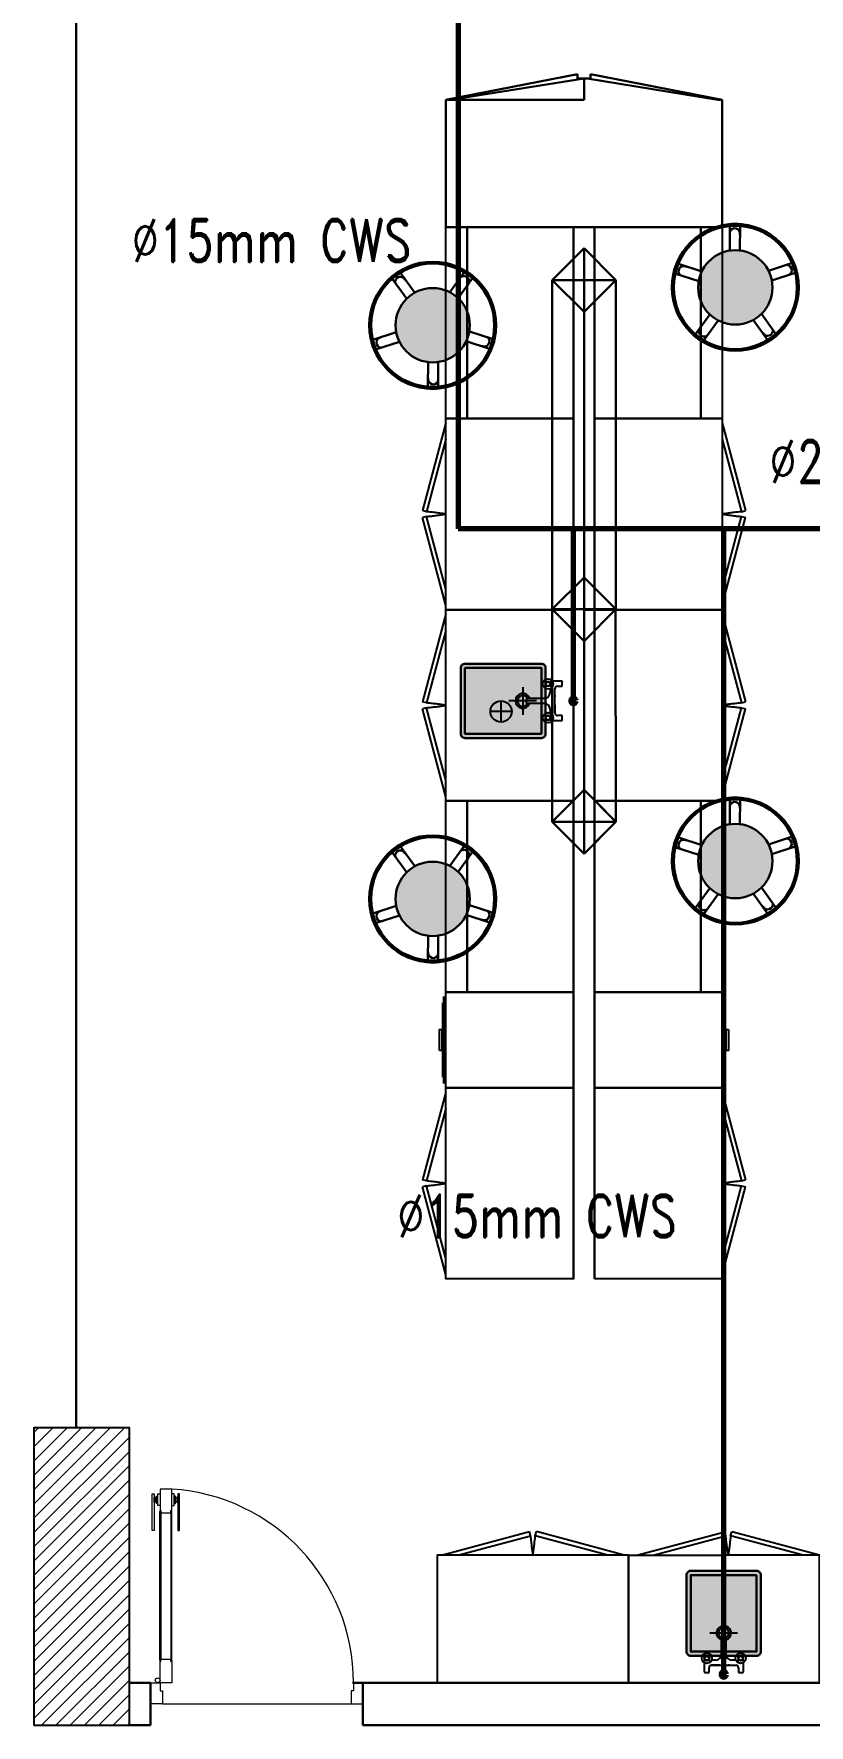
# Model space of a CAD drawing. Extents: x 800 to 995, y 398 to 804.
# Drawn here: x 887.95 to 891.6, y 754.73 to 762.69 of the extents above; entities that cross this region are included whole.
import ezdxf

# ---------------------------------------------------------------- set-up
doc = ezdxf.new("R2010")
doc.units = 0
doc.header["$MEASUREMENT"] = 0
doc.linetypes.add('ACAD_ISO02W100', pattern=[15, 12, -3])
doc.linetypes.add('DASHED', pattern=[19.05, 12.7, -6.35])
doc.layers.get('0').update_dxf_attribs({"color": 252, "linetype": 'CONTINUOUS', "lineweight": 30})
for name, color, linetype in [('-FUR', 252, 'CONTINUOUS'), ('LAYER8', 3, 'CONTINUOUS'), ('SAN', 2, 'CONTINUOUS')]:
    doc.layers.add(name, color=color, linetype=linetype)
for name, color, linetype, lineweight in [('Column', 6, 'CONTINUOUS', 25), ('DOOR', 30, 'CONTINUOUS', 9), ('hatch', 252, 'CONTINUOUS', 9), ('P-C-WATER', 5, 'CONTINUOUS', 70), ('P-TEXT', 1, 'CONTINUOUS', 25), ('Wall', 252, 'CONTINUOUS', 30)]:
    doc.layers.add(name, color=color, linetype=linetype, lineweight=lineweight)
doc.styles.add('ROMANC', font='romand.shx')

# ---------------------------------------------------------------- blocks, each defined once
blk = doc.blocks.new('YY5Y5')
at = {"layer": 'SAN', "color": 1}
for p, q in [((433.83, 542.04), (433.83, 538.56)), ((435.73, 542.41), (434.2, 542.41)), ((435.73, 540.55), (435.73, 542.41)), ((446.18, 539.55), (436.73, 539.55)), ((443.04, 539.55), (446.16, 539.55)), ((447.16, 542.41), (447.16, 540.55)), ((448.69, 542.41), (447.16, 542.41)), ((449.07, 538.56), (449.07, 542.04)), ((434.16, 537.56), (433.7, 538.02)), ((434.16, 536.15), (433.7, 535.69)), ((435.58, 537.56), (436.04, 538.02)), ((435.58, 536.15), (436.04, 535.69)), ((436.72, 537.65), (438.25, 537.65)), ((440.5, 535.4), (440.5, 528.74)), ((442.4, 528.74), (442.4, 535.4)), ((444.65, 537.65), (446.18, 537.65)), ((447.32, 537.56), (446.86, 538.02)), ((447.32, 536.15), (446.86, 535.69)), ((448.74, 537.56), (449.2, 538.02)), ((448.74, 536.15), (449.2, 535.69)), ((440.87, 528.36), (442.03, 528.36))]:
    blk.add_line(p, q, dxfattribs=at)
at = {"layer": 'SAN', "color": 1, "linetype": 'Continuous'}
blk.add_line((439.23, 539.55), (439.86, 539.55), dxfattribs=at)
at = {"layer": 'SAN', "color": 2, "linetype": 'DASHED'}
for points in [[(436.06, 527.03), (446.84, 527.03)], [(441.45, 532.42), (441.45, 521.63)]]:
    blk.add_lwpolyline(points, dxfattribs=at)
at = {"layer": 'SAN', "color": 1}
for centre, radius in [((434.87, 536.85), 2), ((434.87, 536.85), 1), ((434.87, 536.85), 0.8), ((448.03, 536.85), 2), ((448.03, 536.85), 1), ((448.03, 536.85), 0.8)]:
    blk.add_circle(centre, radius, dxfattribs=at)
for centre, radius, start, end in [((434.2, 542.04), 0.375, 90, 180), ((436.73, 540.55), 1, 180, 270), ((446.16, 540.55), 1, 270, 0), ((448.69, 542.04), 0.375, 0, 90), ((438.25, 535.4), 2.25, 0, 90), ((444.65, 535.4), 2.25, 90, 180), ((441.45, 527.03), 2.86, 109.43194, 70.56806), ((441.45, 527.03), 2.08, 117.27647, 62.72353), ((440.87, 528.74), 0.375, 180, 270), ((442.03, 528.74), 0.375, 270, 360)]:
    blk.add_arc(centre, radius, start, end, dxfattribs=at)
blk = doc.blocks.new('fd')
at = {"layer": '-FUR'}
h = blk.add_hatch(color=254, dxfattribs=at)
h.paths.add_polyline_path([(1322.6636, 576.6994), (1322.3536, 576.6994), (1322.3536, 577.0594), (1322.6636, 577.0594)], flags=16)
edge = h.paths.add_edge_path()
edge.add_line((1322.6636, 576.6794), (1322.3536, 576.6794))
edge.add_arc((1322.3536, 576.6994), 0.02, 180, 270, ccw=False)
edge.add_line((1322.3336, 576.6994), (1322.3336, 577.0594))
edge.add_arc((1322.3536, 577.0594), 0.02, 90, 180, ccw=False)
edge.add_line((1322.3536, 577.0794), (1322.6636, 577.0794))
edge.add_arc((1322.6636, 577.0594), 0.02, 0, 90, ccw=False)
edge.add_line((1322.6836, 577.0594), (1322.6836, 576.6994))
edge.add_arc((1322.6636, 576.6994), 0.02, -90, 0, ccw=False)
blk.add_hatch(color=253, dxfattribs=at).paths.add_polyline_path([(1322.6636, 577.0594), (1322.6636, 576.6994), (1322.3536, 576.6994), (1322.3536, 577.0594)])
h = blk.add_hatch(color=251, dxfattribs=at)
h.paths.add_polyline_path([(1322.6337, 577.0294), (1322.6636, 577.0594), (1322.6636, 576.6994), (1322.6336, 576.7294)])
h.paths.add_polyline_path([(1322.6336, 576.7294), (1322.6636, 576.6994), (1322.3536, 576.6994), (1322.3836, 576.7294)])
h = blk.add_hatch(color=252, dxfattribs=at)
h.paths.add_polyline_path([(1322.3836, 577.0294), (1322.3536, 577.0594), (1322.6636, 577.0594), (1322.6337, 577.0294)])
h.paths.add_polyline_path([(1322.3836, 576.7294), (1322.3536, 576.6994), (1322.3536, 577.0594), (1322.3836, 577.0294)])
for p, q in [((1322.4784, 577.2056), (1322.0597, 577.2056)), ((1322.4784, 577.2056), (1322.9597, 577.2056)), ((1322.0597, 576.6056), (1322.5097, 576.6056)), ((1322.9597, 576.6056), (1322.5097, 576.6056))]:
    blk.add_line(p, q, dxfattribs=at)
at = {"layer": '-FUR', "linetype": 'ACAD_ISO02W100'}
for p, q in [((1322.0597, 577.2056), (1322.5097, 577.2056)), ((1322.9597, 577.2056), (1322.5097, 577.2056)), ((1322.0997, 576.6056), (1322.5133, 576.4948)), ((1322.177, 576.6056), (1322.5185, 576.5141)), ((1322.8824, 576.6056), (1322.541, 576.5141)), ((1322.9597, 576.6056), (1322.5462, 576.4948)), ((1322.5185, 576.5141), (1322.5133, 576.4948)), ((1322.541, 576.5141), (1322.5462, 576.4948))]:
    blk.add_line(p, q, dxfattribs=at)
for centre, start, end in [((1324.045, 576.3727), 171.26112, 174.70691), ((1321.0144, 576.3727), 5.29309, 8.73888)]:
    blk.add_arc(centre, 1.5331, start, end, dxfattribs=at)
for p, q in [((1322.0597, 577.2056), (1322.0597, 576.6056)), ((1322.9597, 577.2056), (1322.9597, 576.6056))]:
    blk.add_line(p, q)
blk.add_lwpolyline([(1322.6636, 576.6794), (1322.3536, 576.6794, -0.414214), (1322.3336, 576.6994), (1322.3336, 577.0594, -0.414214), (1322.3536, 577.0794), (1322.6636, 577.0794, -0.414214), (1322.6836, 577.0594), (1322.6836, 576.6994, -0.414214)], format="xyb", close=True)
blk.add_lwpolyline([(1322.6636, 576.6794), (1322.3536, 576.6794, -0.414214), (1322.3336, 576.6994), (1322.3336, 577.0594, -0.414214), (1322.3536, 577.0794), (1322.6636, 577.0794, -0.414214), (1322.6836, 577.0594), (1322.6836, 576.6994, -0.414214)], format="xyb", close=True)
blk.add_lwpolyline([(1322.6636, 576.6994), (1322.3536, 576.6994), (1322.3536, 577.0594), (1322.6636, 577.0594)], close=True)
at = {"extrusion": (0, 0, -1), "xscale": 0.0121000000000322, "yscale": 0.0121000000000322, "zscale": -0.0121}
blk.add_blockref('YY5Y5', (-1327.8502, 570.5947), dxfattribs=at)
blk = doc.blocks.new('juy')
blk.add_line((1322.9597, 577.2056), (1322.9597, 576.6056))
blk.add_blockref('fd', (0, 0))
blk = doc.blocks.new('vfd')
at = {"layer": '-FUR'}
h = blk.add_hatch(color=254, dxfattribs=at)
h.paths.add_polyline_path([(1316.635, 565.8296), (1316.635, 566.1396), (1316.275, 566.1396), (1316.275, 565.8296)], flags=16)
edge = h.paths.add_edge_path()
edge.add_line((1316.655, 565.8296), (1316.655, 566.1396))
edge.add_ellipse((1316.635, 566.1396), major_axis=(-0.0141, -0.0141), ratio=1, start_angle=135, end_angle=225)
edge.add_line((1316.635, 566.1596), (1316.275, 566.1596))
edge.add_ellipse((1316.275, 566.1396), major_axis=(-0.0141, -0.0141), ratio=1, start_angle=225, end_angle=315)
edge.add_line((1316.255, 566.1396), (1316.255, 565.8296))
edge.add_ellipse((1316.275, 565.8296), major_axis=(0.0141, -0.0141), ratio=1, start_angle=225, end_angle=315)
edge.add_line((1316.275, 565.8096), (1316.635, 565.8096))
edge.add_ellipse((1316.635, 565.8296), major_axis=(0.0141, -0.0141), ratio=1, start_angle=-45, end_angle=45)
blk.add_hatch(color=253, dxfattribs=at).paths.add_polyline_path([(1316.275, 565.8296), (1316.635, 565.8296), (1316.635, 566.1396), (1316.275, 566.1396)])
h = blk.add_hatch(color=251, dxfattribs=at)
h.paths.add_polyline_path([(1316.305, 565.8596), (1316.275, 565.8296), (1316.635, 565.8296), (1316.605, 565.8596)])
h.paths.add_polyline_path([(1316.605, 565.8596), (1316.635, 565.8296), (1316.635, 566.1396), (1316.605, 566.1096)])
h = blk.add_hatch(color=252, dxfattribs=at)
h.paths.add_polyline_path([(1316.305, 566.1096), (1316.275, 566.1396), (1316.275, 565.8296), (1316.305, 565.8596)])
h.paths.add_polyline_path([(1316.605, 566.1096), (1316.635, 566.1396), (1316.275, 566.1396), (1316.305, 566.1096)])
blk.add_lwpolyline([(1316.655, 565.8296), (1316.655, 566.1396, 0.414214), (1316.635, 566.1596), (1316.275, 566.1596, 0.414214), (1316.255, 566.1396), (1316.255, 565.8296, 0.414214), (1316.275, 565.8096), (1316.635, 565.8096, 0.414214)], format="xyb", close=True)
blk.add_lwpolyline([(1316.655, 565.8296), (1316.655, 566.1396, 0.414214), (1316.635, 566.1596), (1316.275, 566.1596, 0.414214), (1316.255, 566.1396), (1316.255, 565.8296, 0.414214), (1316.275, 565.8096), (1316.635, 565.8096, 0.414214)], format="xyb", close=True)
blk.add_lwpolyline([(1316.635, 565.8296), (1316.635, 566.1396), (1316.275, 566.1396), (1316.275, 565.8296)], close=True)
at = {"layer": 'LAYER8'}
for p, q in [((1316.465, 566.0846), (1316.465, 565.9846)), ((1316.415, 566.0346), (1316.515, 566.0346))]:
    blk.add_line(p, q, dxfattribs=at)
blk.add_circle((1316.465, 566.0346), 0.05, dxfattribs=at)
at = {"xscale": 0.0121, "yscale": 0.0121, "zscale": 0.0121, "rotation": 89.99999999999997}
blk.add_blockref('YY5Y5', (1322.7397, 560.6431), dxfattribs=at)

msp = doc.modelspace()

# ---------------------------------------------------------------- hatches: boundary and pattern name
h = msp.add_hatch(color=256)
h.set_gradient(color1=(132, 132, 132), name='SPHERICAL')
h.paths.add_polyline_path([(891.0752, 761.4986, 1), (891.4252, 761.4986, 1)])
h = msp.add_hatch(color=256)
h.set_gradient(color1=(132, 132, 132), name='SPHERICAL')
h.paths.add_polyline_path([(890, 761.3206, 1), (889.65, 761.3206, 1)])
h = msp.add_hatch(color=256)
h.set_gradient(color1=(132, 132, 132), name='SPHERICAL')
h.paths.add_polyline_path([(891.0752, 758.7986, 1), (891.4252, 758.7986, 1)])
h = msp.add_hatch(color=256)
h.set_gradient(color1=(132, 132, 132), name='SPHERICAL')
h.paths.add_polyline_path([(890, 758.6206, 1), (889.65, 758.6206, 1)])
at = {"layer": 'hatch'}
h = msp.add_hatch(dxfattribs=at)
h.set_pattern_fill('ANSI31', color=252, scale=0.015, style=0)
h.set_pattern_definition([(45, (1093.753867, 427.209505), (-0.0336759605, 0.0336759605), [])])
h.paths.add_polyline_path([(887.9467, 754.7316), (888.3967, 754.7316), (888.3967, 756.1316), (887.9467, 756.1316)])

# ---------------------------------------------------------------- linework, layer by layer
at = {"layer": '-FUR', "linetype": 'ACAD_ISO02W100'}
for p, q in [((889.8876, 760.8816), (889.8876, 761.7816)), ((891.1876, 761.7816), (891.1876, 760.8816)), ((890.4876, 760.8816), (890.4876, 759.9816)), ((890.5876, 759.9816), (890.5876, 760.8816)), ((889.8876, 760.8616), (889.7768, 760.448)), ((891.1876, 760.8616), (891.2984, 760.448)), ((889.8876, 760.7843), (889.7961, 760.4428)), ((891.1876, 760.7843), (891.2791, 760.4428)), ((889.7961, 760.4428), (889.7768, 760.448)), ((889.7961, 760.4203), (889.7768, 760.4151)), ((889.8876, 760.0016), (889.7768, 760.4151)), ((889.8876, 760.0788), (889.7961, 760.4203)), ((891.1876, 760.0788), (891.2791, 760.4203)), ((891.1876, 760.0016), (891.2984, 760.4151)), ((891.2791, 760.4428), (891.2984, 760.448)), ((891.2791, 760.4203), (891.2984, 760.4151)), ((889.8876, 759.9616), (889.7768, 759.548)), ((890.4876, 759.9816), (890.4876, 759.0816)), ((890.5876, 759.0816), (890.5876, 759.9816)), ((891.1876, 759.9616), (891.2984, 759.548)), ((889.8876, 759.8843), (889.7961, 759.5428)), ((891.1876, 759.8843), (891.2791, 759.5428)), ((889.7961, 759.5428), (889.7768, 759.548)), ((889.7961, 759.5203), (889.7768, 759.5151)), ((889.8876, 759.1016), (889.7768, 759.5151)), ((889.8876, 759.1788), (889.7961, 759.5203)), ((891.1876, 759.1788), (891.2791, 759.5203)), ((891.1876, 759.1016), (891.2984, 759.5151)), ((891.2791, 759.5428), (891.2984, 759.548)), ((891.2791, 759.5203), (891.2984, 759.5151)), ((889.8876, 758.1816), (889.8876, 759.0816)), ((891.1876, 759.0816), (891.1876, 758.1816)), ((890.4876, 757.7316), (890.4876, 758.1816)), ((890.5876, 758.1816), (890.5876, 757.7316)), ((889.8876, 757.7116), (889.7768, 757.298)), ((890.4876, 757.7316), (890.4876, 756.8316)), ((890.5876, 756.8316), (890.5876, 757.7316)), ((891.1876, 757.7116), (891.2984, 757.298)), ((889.8876, 757.6343), (889.7961, 757.2928)), ((891.1876, 757.6343), (891.2791, 757.2928)), ((889.7961, 757.2928), (889.7768, 757.298)), ((891.2791, 757.2928), (891.2984, 757.298)), ((889.7961, 757.2703), (889.7768, 757.2651)), ((889.8876, 756.8516), (889.7768, 757.2651)), ((889.8876, 756.9288), (889.7961, 757.2703)), ((891.1876, 756.9288), (891.2791, 757.2703)), ((891.1876, 756.8516), (891.2984, 757.2651)), ((891.2791, 757.2703), (891.2984, 757.2651)), ((889.8667, 755.5316), (890.2803, 755.6424)), ((889.944, 755.5316), (890.2854, 755.6231)), ((890.2854, 755.6231), (890.2803, 755.6424)), ((890.308, 755.6231), (890.3131, 755.6424)), ((890.6494, 755.5316), (890.308, 755.6231)), ((890.7267, 755.5316), (890.3131, 755.6424)), ((889.8467, 754.9316), (890.7467, 754.9316))]:
    msp.add_line(p, q, dxfattribs=at)
at = {"layer": '-FUR'}
for p, q in [((889.8776, 757.7516), (889.8776, 758.1616)), ((891.1976, 758.1616), (891.1976, 757.7516)), ((889.8726, 757.7816), (889.8726, 758.1316)), ((891.2026, 758.1316), (891.2026, 757.7816))]:
    msp.add_line(p, q, dxfattribs=at)
for points in [[(890.4876, 760.8816), (890.4876, 759.9816), (889.8876, 759.9816), (889.8876, 760.8816)], [(890.5876, 759.9816), (890.5876, 760.8816), (891.1876, 760.8816), (891.1876, 759.9816)], [(890.4876, 759.9816), (890.4876, 759.0816), (889.8876, 759.0816), (889.8876, 759.9816)], [(890.5876, 759.0816), (890.5876, 759.9816), (891.1876, 759.9816), (891.1876, 759.0816)], [(889.8876, 757.7316), (889.8876, 758.1816), (890.4876, 758.1816), (890.4876, 757.7316)], [(891.1876, 758.1816), (891.1876, 757.7316), (890.5876, 757.7316), (890.5876, 758.1816)], [(890.4876, 757.7316), (890.4876, 756.8316), (889.8876, 756.8316), (889.8876, 757.7316)], [(890.5876, 756.8316), (890.5876, 757.7316), (891.1876, 757.7316), (891.1876, 756.8316)], [(889.8467, 754.9316), (890.7467, 754.9316), (890.7467, 755.5316), (889.8467, 755.5316)]]:
    msp.add_lwpolyline(points, close=True, dxfattribs=at)
at = {"layer": '-FUR', "color": 1}
for points in [[(889.8576, 757.9066), (889.8576, 758.0066), (889.8676, 758.0066), (889.8676, 757.9066)], [(891.2176, 758.0066), (891.2176, 757.9066), (891.2076, 757.9066), (891.2076, 758.0066)]]:
    msp.add_lwpolyline(points, close=True, dxfattribs=at)
at = {"layer": '-FUR', "linetype": 'ACAD_ISO02W100'}
for centre, start, end in [((889.6547, 758.9163), 81.26112, 84.70691), ((889.6547, 761.9468), 275.29309, 278.73888), ((891.4205, 758.9163), 95.29309, 98.73888), ((891.4205, 761.9468), 261.26112, 264.70691), ((889.6547, 758.0163), 81.26112, 84.70691), ((889.6547, 761.0468), 275.29309, 278.73888), ((891.4205, 758.0163), 95.29309, 98.73888), ((891.4205, 761.0468), 261.26112, 264.70691), ((889.6547, 755.7663), 81.26112, 84.70691), ((891.4205, 755.7663), 95.29309, 98.73888), ((889.6547, 758.7968), 275.29309, 278.73888), ((891.4205, 758.7968), 261.26112, 264.70691), ((891.812, 755.7645), 185.29309, 188.73888), ((888.7814, 755.7645), 351.26112, 354.70691)]:
    msp.add_arc(centre, 1.5331, start, end, dxfattribs=at)
for p, q in [((889.8876, 762.3816), (890.5076, 762.5016)), ((889.9076, 762.3816), (890.5376, 762.4816)), ((890.5076, 762.4816), (890.5076, 762.5016)), ((890.5376, 762.4816), (890.5076, 762.4816)), ((890.5376, 762.3816), (890.5376, 762.4816)), ((890.5376, 762.4816), (890.5676, 762.4816)), ((891.1676, 762.3816), (890.5526, 762.4816)), ((890.5676, 762.4816), (890.5676, 762.5016)), ((891.1876, 762.3816), (890.5676, 762.5016)), ((889.8876, 761.7816), (889.8876, 762.3816)), ((889.8876, 762.3816), (890.5376, 762.3816)), ((889.8876, 762.3816), (889.9076, 762.3816)), ((891.1876, 762.3816), (891.1676, 762.3816)), ((891.1876, 762.3816), (891.1876, 761.7816)), ((889.8876, 761.7816), (891.1876, 761.7816)), ((890.4876, 761.7816), (889.8876, 761.7816)), ((889.8876, 761.7816), (889.9876, 761.7816)), ((889.9876, 761.7816), (889.9876, 760.8816)), ((890.4876, 760.8816), (890.4876, 761.7816)), ((891.1876, 761.7816), (890.5876, 761.7816)), ((890.5876, 761.7816), (890.5876, 760.8816)), ((891.0876, 760.8816), (891.0876, 761.7816)), ((891.2245, 761.6717), (891.2241, 761.785)), ((891.2624, 761.7977), (891.2349, 761.7976)), ((891.2719, 761.6723), (891.2724, 761.7877)), ((890.5378, 761.6834), (890.3878, 761.5334)), ((890.5378, 759.9834), (890.5378, 761.6834)), ((890.5378, 761.5334), (890.5378, 761.6834)), ((890.5378, 761.6834), (890.6878, 761.5334)), ((890.9696, 761.6026), (890.9612, 761.5764)), ((891.0918, 761.5729), (890.9821, 761.6091)), ((891.4069, 761.5765), (891.5145, 761.6119)), ((891.5384, 761.5795), (891.5298, 761.6056)), ((889.7025, 761.4455), (889.6355, 761.5369)), ((889.6591, 761.5697), (889.6369, 761.5534)), ((889.7405, 761.4738), (889.673, 761.5675)), ((889.906, 761.4757), (889.9722, 761.5676)), ((889.9446, 761.4483), (890.0129, 761.5414)), ((890.0106, 761.5554), (889.9883, 761.5714)), ((890.6878, 761.5334), (890.3878, 761.5334)), ((890.3878, 761.5334), (890.3878, 759.9834)), ((890.5378, 761.3834), (890.3878, 761.5334)), ((890.3878, 761.5334), (890.6878, 761.5334)), ((890.5378, 761.5334), (890.5378, 761.3834)), ((890.6878, 761.5334), (890.5378, 761.3834)), ((890.6878, 759.9834), (890.6878, 761.5334)), ((891.0776, 761.5277), (890.9698, 761.5623)), ((891.4221, 761.5316), (891.532, 761.5668)), ((890.4876, 756.8316), (890.4876, 761.4336)), ((890.5876, 761.4331), (890.5876, 756.8316)), ((890.5378, 761.3834), (890.5378, 760.5334)), ((891.1306, 761.3709), (891.0623, 761.2778)), ((891.1693, 761.3435), (891.103, 761.2516)), ((891.3347, 761.3454), (891.4022, 761.2517)), ((891.3727, 761.3737), (891.4397, 761.2822)), ((889.6531, 761.2876), (889.5432, 761.2524)), ((889.9976, 761.2915), (890.1055, 761.2569)), ((891.0646, 761.2638), (891.0869, 761.2478)), ((891.4161, 761.2495), (891.4383, 761.2658)), ((889.5368, 761.2397), (889.5454, 761.2136)), ((889.6683, 761.2426), (889.5607, 761.2072)), ((889.9834, 761.2463), (890.0931, 761.2101)), ((890.1056, 761.2166), (890.1141, 761.2428)), ((889.8033, 761.1469), (889.8028, 761.0315)), ((889.8507, 761.1475), (889.8511, 761.0342)), ((889.8128, 761.0215), (889.8403, 761.0216)), ((889.8876, 760.8816), (890.4876, 760.8816)), ((890.5876, 760.8816), (891.1876, 760.8816)), ((891.1876, 760.8816), (891.0876, 760.8816)), ((890.5378, 760.1334), (890.3878, 759.9834)), ((890.5378, 759.9834), (890.5378, 760.1334)), ((890.5378, 760.1334), (890.6878, 759.9834)), ((890.6878, 759.9834), (890.3878, 759.9834)), ((890.5378, 759.8334), (890.3878, 759.9834)), ((890.3878, 759.9834), (890.6878, 759.9834)), ((890.3878, 759.9834), (890.3878, 758.9834)), ((890.5876, 759.9816), (890.5376, 759.9816)), ((890.5378, 759.9834), (890.5378, 759.8334)), ((890.6878, 759.9834), (890.5378, 759.8334)), ((890.6878, 758.9834), (890.6861, 759.9816)), ((890.5378, 759.8334), (890.5378, 758.9834)), ((890.5378, 759.1334), (890.3878, 758.9834)), ((890.5378, 759.1334), (890.3878, 758.9834)), ((890.6878, 758.9834), (890.5378, 759.1334)), ((890.5378, 758.9834), (890.5378, 759.1334)), ((890.6878, 758.9834), (890.5378, 759.1334)), ((890.4876, 759.0816), (889.8876, 759.0816)), ((889.8876, 759.0816), (889.9876, 759.0816)), ((889.9876, 759.0816), (889.9876, 758.1816)), ((890.4876, 759.0831), (890.3878, 758.9834)), ((890.4876, 758.1816), (890.4876, 759.0816)), ((891.1876, 759.0816), (890.5876, 759.0816)), ((890.5876, 759.0816), (890.5876, 758.1816)), ((890.5896, 759.0816), (890.6878, 758.9834)), ((891.0876, 758.1816), (891.0876, 759.0816)), ((891.2245, 758.9717), (891.2241, 759.085)), ((891.2624, 759.0977), (891.2349, 759.0976)), ((891.2719, 758.9723), (891.2724, 759.0877)), ((890.3878, 758.9834), (890.6878, 758.9834)), ((890.5378, 758.8334), (890.3878, 758.9834)), ((890.3878, 758.9834), (890.6878, 758.9834)), ((890.5378, 758.9834), (890.3878, 758.9834)), ((890.3878, 758.9834), (890.5378, 758.9834)), ((890.5378, 758.8334), (890.3878, 758.9834)), ((890.3878, 758.9834), (890.6878, 758.9834)), ((890.3878, 758.9834), (890.6878, 758.9834)), ((890.3878, 758.9834), (890.4876, 758.8836)), ((890.6878, 758.9834), (890.5378, 758.8334)), ((890.5378, 758.9834), (890.6878, 758.9834)), ((890.5378, 758.9834), (890.5378, 758.8334)), ((890.6878, 758.9834), (890.5378, 758.8334)), ((890.5876, 758.8831), (890.6878, 758.9834)), ((890.9696, 758.9026), (890.9612, 758.8764)), ((891.0918, 758.8729), (890.9821, 758.9091)), ((891.4069, 758.8765), (891.5145, 758.9119)), ((891.5384, 758.8795), (891.5298, 758.9056)), ((889.7025, 758.7455), (889.6355, 758.8369)), ((889.6591, 758.8697), (889.6369, 758.8534)), ((889.7405, 758.7738), (889.673, 758.8675)), ((889.906, 758.7757), (889.9722, 758.8676)), ((889.9446, 758.7483), (890.0129, 758.8414)), ((890.0106, 758.8554), (889.9883, 758.8714)), ((891.0776, 758.8277), (890.9698, 758.8623)), ((891.4221, 758.8316), (891.532, 758.8668)), ((891.1306, 758.6709), (891.0623, 758.5778)), ((891.1693, 758.6435), (891.103, 758.5516)), ((891.3347, 758.6454), (891.4022, 758.5517)), ((891.3727, 758.6737), (891.4397, 758.5822)), ((889.6531, 758.5876), (889.5432, 758.5524)), ((889.9976, 758.5915), (890.1055, 758.5569)), ((891.0646, 758.5638), (891.0869, 758.5478)), ((891.4161, 758.5495), (891.4383, 758.5658)), ((889.5368, 758.5397), (889.5454, 758.5136)), ((889.6683, 758.5426), (889.5607, 758.5072)), ((889.9834, 758.5463), (890.0931, 758.5101)), ((890.1056, 758.5166), (890.1141, 758.5428)), ((889.8033, 758.4469), (889.8028, 758.3315)), ((889.8507, 758.4475), (889.8511, 758.3342)), ((889.8128, 758.3215), (889.8403, 758.3216)), ((889.8876, 758.1816), (890.4876, 758.1816)), ((890.5876, 758.1816), (891.1876, 758.1816)), ((891.1876, 758.1816), (891.0876, 758.1816))]:
    msp.add_line(p, q)
for centre, radius in [((891.2502, 761.4986), 0.299), ((891.2502, 761.4986), 0.29), ((891.2502, 761.4986), 0.175), ((889.825, 761.3206), 0.299), ((889.825, 761.3206), 0.29), ((889.825, 761.3206), 0.175), ((891.2502, 758.7986), 0.299), ((891.2502, 758.7986), 0.29), ((891.2502, 758.7986), 0.175), ((889.825, 758.6206), 0.299), ((889.825, 758.6206), 0.29), ((889.825, 758.6206), 0.175)]:
    msp.add_circle(centre, radius)
for centre, radius, start, end in [((891.2372, 761.7846), 0.0131, 100.27962, 178.34598), ((891.2472, 761.7522), 0.025, 348.82483, 157.06505), ((891.2624, 761.7877), 0.01, 0.20885, 90.20885), ((890.9791, 761.5995), 0.01, 72.20885, 162.20885), ((891.0081, 761.5741), 0.025, 60.82483, 229.06505), ((891.4905, 761.5798), 0.025, 276.82483, 85.06505), ((891.5182, 761.5994), 0.0131, 28.27962, 106.34598), ((889.6464, 761.5443), 0.0131, 136.27962, 214.34598), ((889.6735, 761.524), 0.025, 24.82483, 193.06505), ((889.665, 761.5616), 0.01, 36.20885, 126.20885), ((889.9716, 761.5275), 0.025, 312.82483, 121.06505), ((889.9826, 761.5596), 0.0131, 64.27962, 142.34598), ((890.0048, 761.5472), 0.01, 324.20885, 54.20885), ((890.9742, 761.5747), 0.0131, 172.27962, 250.34598), ((891.5289, 761.5763), 0.01, 288.20885, 18.20885), ((889.5847, 761.2394), 0.025, 96.82483, 265.06505), ((890.0671, 761.2451), 0.025, 240.82483, 49.06505), ((891.0704, 761.2719), 0.01, 144.20885, 234.20885), ((891.1036, 761.2917), 0.025, 132.82483, 301.06505), ((891.4017, 761.2952), 0.025, 204.82483, 13.06505), ((891.4288, 761.2748), 0.0131, 316.27962, 34.34598), ((889.5463, 761.2429), 0.01, 108.20885, 198.20885), ((889.557, 761.2198), 0.0131, 208.27962, 286.34598), ((890.0961, 761.2196), 0.01, 252.20885, 342.20885), ((890.101, 761.2445), 0.0131, 352.27962, 70.34598), ((891.0926, 761.2596), 0.0131, 244.27962, 322.34598), ((891.4102, 761.2576), 0.01, 216.20885, 306.20885), ((889.8128, 761.0315), 0.01, 180.20885, 270.20885), ((889.828, 761.067), 0.025, 168.82483, 337.06505), ((889.838, 761.0345), 0.0131, 280.27962, 358.34598), ((891.2372, 759.0846), 0.0131, 100.27962, 178.34598), ((891.2472, 759.0522), 0.025, 348.82483, 157.06505), ((891.2624, 759.0877), 0.01, 0.20885, 90.20885), ((890.9742, 758.8747), 0.0131, 172.27962, 250.34598), ((890.9791, 758.8995), 0.01, 72.20885, 162.20885), ((891.0081, 758.8741), 0.025, 60.82483, 229.06505), ((891.4905, 758.8798), 0.025, 276.82483, 85.06505), ((891.5182, 758.8994), 0.0131, 28.27962, 106.34598), ((891.5289, 758.8763), 0.01, 288.20885, 18.20885), ((889.6464, 758.8443), 0.0131, 136.27962, 214.34598), ((889.6735, 758.824), 0.025, 24.82483, 193.06505), ((889.665, 758.8616), 0.01, 36.20885, 126.20885), ((889.9716, 758.8275), 0.025, 312.82483, 121.06505), ((889.9826, 758.8596), 0.0131, 64.27962, 142.34598), ((890.0048, 758.8472), 0.01, 324.20885, 54.20885), ((889.5847, 758.5394), 0.025, 96.82483, 265.06505), ((890.0671, 758.5451), 0.025, 240.82483, 49.06505), ((890.101, 758.5445), 0.0131, 352.27962, 70.34598), ((891.0704, 758.5719), 0.01, 144.20885, 234.20885), ((891.1036, 758.5917), 0.025, 132.82483, 301.06505), ((891.4017, 758.5952), 0.025, 204.82483, 13.06505), ((891.4288, 758.5748), 0.0131, 316.27962, 34.34598), ((889.5463, 758.5429), 0.01, 108.20885, 198.20885), ((889.557, 758.5198), 0.0131, 208.27962, 286.34598), ((890.0961, 758.5196), 0.01, 252.20885, 342.20885), ((891.0926, 758.5596), 0.0131, 244.27962, 322.34598), ((891.4102, 758.5576), 0.01, 216.20885, 306.20885), ((889.8128, 758.3315), 0.01, 180.20885, 270.20885), ((889.828, 758.367), 0.025, 168.82483, 337.06505), ((889.838, 758.3345), 0.0131, 280.27962, 358.34598)]:
    msp.add_arc(centre, radius, start, end)
at = {"layer": 'Column', "color": 252}
msp.add_lwpolyline([(887.9467, 754.7316), (888.3967, 754.7316), (888.3967, 756.1316), (887.9467, 756.1316)], close=True, dxfattribs=at)
at = {"layer": 'DOOR', "color": 252}
for p, q in [((888.5406, 755.0371), (888.5406, 755.737)), ((888.5456, 755.737), (888.5456, 755.0371)), ((888.5922, 755.737), (888.5922, 755.0371)), ((888.5972, 755.0371), (888.5972, 755.737))]:
    msp.add_line(p, q, dxfattribs=at)
at = {"layer": 'DOOR', "color": 251}
msp.add_line((888.5523, 754.8316), (889.4411, 754.8316), dxfattribs=at)
at = {"layer": 'DOOR', "color": 1}
for points in [[(888.5128, 755.648), (888.5047, 755.648), (888.5047, 755.8203), (888.5128, 755.8203)], [(888.5245, 755.8025), (888.518, 755.8025), (888.518, 755.7823), (888.5245, 755.7823)], [(888.6134, 755.8025), (888.6198, 755.8025), (888.6198, 755.7823), (888.6134, 755.7823)], [(888.6251, 755.648), (888.6331, 755.648), (888.6331, 755.8203), (888.6251, 755.8203)]]:
    msp.add_lwpolyline(points, close=True, dxfattribs=at)
for points in [[(888.5128, 755.8022, -1), (888.518, 755.8022), (888.518, 755.8022), (888.518, 755.7826), (888.518, 755.7826, -1), (888.5128, 755.7826), (888.5128, 755.7826)], [(888.6251, 755.8022, 1), (888.6198, 755.8022), (888.6198, 755.8022), (888.6198, 755.7826), (888.6198, 755.7826, 1), (888.6251, 755.7826), (888.6251, 755.7826)]]:
    msp.add_lwpolyline(points, format="xyb", close=True, dxfattribs=at)
for points in [[(888.53, 755.7752), (888.5245, 755.7752), (888.5245, 755.8097), (888.53, 755.8097)], [(888.5411, 755.7648), (888.53, 755.7648), (888.53, 755.8203), (888.5411, 755.8203)], [(888.6078, 755.7752), (888.6134, 755.7752), (888.6134, 755.8097), (888.6078, 755.8097)]]:
    msp.add_lwpolyline(points, dxfattribs=at)
at = {"layer": 'DOOR', "color": 5}
for points in [[(888.5456, 755.7426), (888.5456, 755.7315), (888.5922, 755.7315), (888.5922, 755.7426), (888.5967, 755.7426), (888.5967, 755.8426), (888.5967, 755.8426), (888.5411, 755.8426), (888.5411, 755.7426)], [(888.5456, 755.0316), (888.5456, 755.0427), (888.5922, 755.0427), (888.5922, 755.0316), (888.5967, 755.0316), (888.5967, 754.9316), (888.5967, 754.9316), (888.5411, 754.9316), (888.5411, 755.0316)], [(888.4967, 754.8316), (888.4967, 754.9316), (888.5411, 754.9316), (888.5411, 754.8937), (888.5523, 754.8937), (888.5523, 754.8316)], [(889.4967, 754.8316), (889.4967, 754.9316), (889.4521, 754.9316), (889.4521, 754.8937), (889.441, 754.8937), (889.4411, 754.8316)]]:
    msp.add_lwpolyline(points, close=True, dxfattribs=at)
msp.add_lwpolyline([(888.5967, 755.7648), (888.6078, 755.7648), (888.6078, 755.8203), (888.5967, 755.8203)], dxfattribs=at)
for points in [[(888.5456, 755.7321), (888.5456, 755.7321, -1), (888.5456, 755.742)], [(888.5922, 755.7321), (888.5922, 755.7321, 1), (888.5922, 755.742)], [(888.5456, 755.0421), (888.5456, 755.0421, 1), (888.5456, 755.0321)], [(888.5922, 755.0421), (888.5922, 755.0421, -1), (888.5922, 755.0321)]]:
    msp.add_lwpolyline(points, format="xyb", close=True, dxfattribs=at)
msp.add_circle((888.53, 754.9427), 0.0111, dxfattribs=at)
at = {"layer": 'DOOR', "color": 252}
msp.add_arc((888.5393, 754.9316), 0.9128, 360, 86.39768, dxfattribs=at)
at = {"layer": 'P-C-WATER', "linetype": 'Continuous'}
for p, q in [((889.9451, 764.2567, -0.1), (889.9451, 760.3618, -0.1)), ((898.3087, 760.3618), (889.9451, 760.3618)), ((890.4876, 759.5524), (890.4876, 760.3618)), ((891.1955, 754.983), (891.1955, 760.3618))]:
    msp.add_line(p, q, dxfattribs=at)
at = {"layer": 'P-C-WATER', "linetype": 'ByBlock'}
for centre, start, end in [((890.4876, 759.5524), 0, 180), ((890.4876, 759.5524), 180, 0), ((891.1955, 754.9705), 0, 180), ((891.1955, 754.9705), 180, 0)]:
    msp.add_arc(centre, 0.0125, start, end, dxfattribs=at)
at = {"layer": 'Wall', "color": 252, "linetype": 'Continuous'}
for p, q in [((888.1467, 756.1316), (888.1467, 763.0316)), ((888.4967, 754.9316), (888.3967, 754.9316)), ((888.4967, 754.9316), (888.3967, 754.9316)), ((888.4967, 754.9316), (888.4967, 754.7316)), ((892.5467, 754.9316), (889.4467, 754.9316)), ((892.5467, 754.9316), (889.4467, 754.9316)), ((889.4967, 754.9316), (889.4967, 754.7316)), ((889.4967, 754.9316), (889.4967, 754.7316)), ((888.4967, 754.7316), (888.3967, 754.7316)), ((888.4967, 754.7316), (888.3967, 754.7316)), ((892.7467, 754.7316), (889.4967, 754.7316)), ((892.7467, 754.7316), (889.4967, 754.7316))]:
    msp.add_line(p, q, dxfattribs=at)

# ---------------------------------------------------------------- block references
at = {"rotation": 180}
msp.add_blockref('vfd', (2206.612, 1325.5372), dxfattribs=at)
at = {"xscale": -1, "rotation": 180}
msp.add_blockref('juy', (-431.313, 1332.1371), dxfattribs=at)

# ---------------------------------------------------------------- texts
at = {"layer": 'P-TEXT', "color": 41, "style": 'ROMANC', "width": 0.75}
for s, p in [('%%C15mm CWS', (888.4074, 761.6195, -0.1)), ('%%C20mm CWS', (891.4102, 760.579)), ('%%C15mm CWS', (889.6579, 757.0279))]:
    msp.add_text(s, height=0.2, dxfattribs=at).set_placement(p)

doc.saveas('drawing.dxf')
